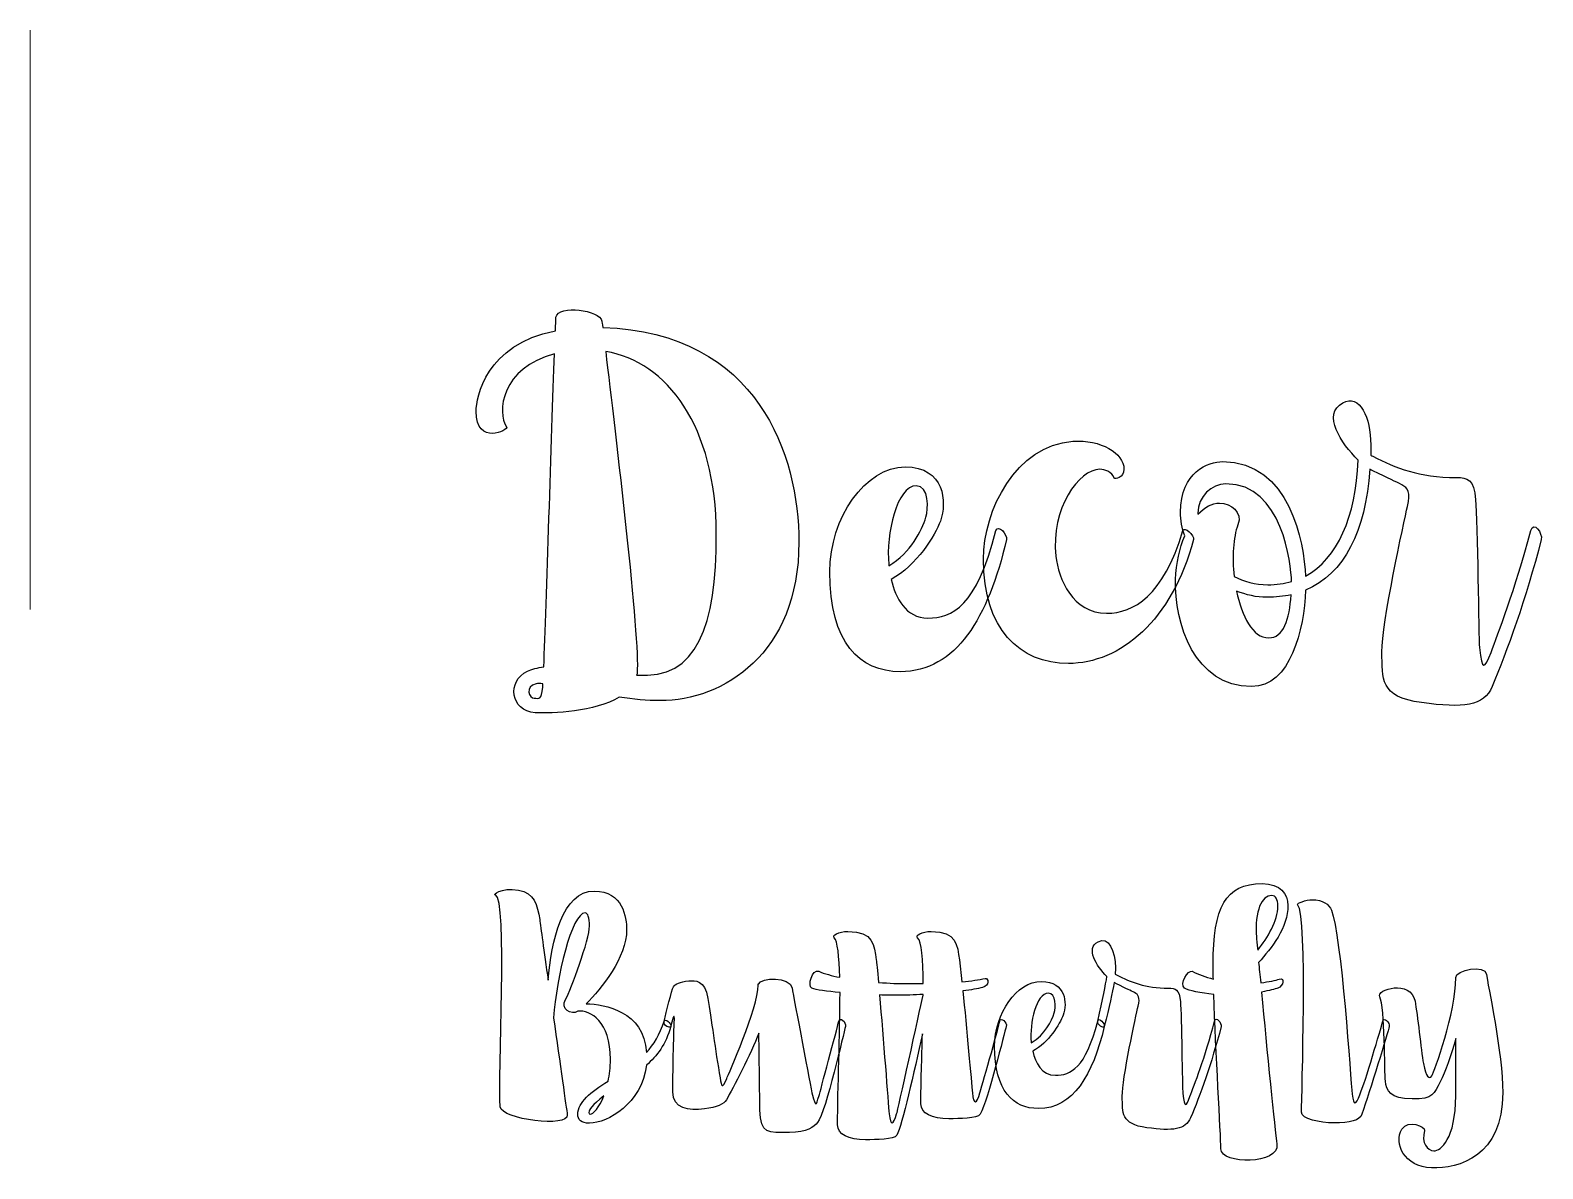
# Model space of a CAD drawing. Header units: centimetres. Extents: x -21.3 to 21.2, y -15.2 to 14.8.
# Drawn here: x -10.5 to -7.474, y 12.521 to 14.8 of the extents above; entities that cross this region are included whole.
import ezdxf

# ---------------------------------------------------------------- set-up
doc = ezdxf.new("R2010")
doc.units = ezdxf.units.CM
doc.header["$MEASUREMENT"] = 0
doc.layers.add('layer 1', color=7, linetype='Continuous')

msp = doc.modelspace()

# ---------------------------------------------------------------- linework, layer by layer
at = {"layer": 'layer 1', "color": 253, "lineweight": 20}
msp.add_open_spline([(-10.5, 14.8), (-10.5, 14.8), (-10.5, 13.6406), (-10.5, 13.6406)], degree=3, dxfattribs=at)
at = {"layer": 'layer 1', "color": 29}
for points, knots in [([(-9.35448, 14.20541), (-9.35545, 14.21217), (-9.35642, 14.21604), (-9.35642, 14.21797), (-9.35642, 14.21797), (-9.35931, 14.2402), (-9.4434, 14.25083), (-9.44823, 14.2257), (-9.44823, 14.2257), (-9.44823, 14.2199), (-9.4492, 14.21024), (-9.4492, 14.19864), (-9.4492, 14.19864), (-9.58933, 14.17061), (-9.6077, 14.06527), (-9.6077, 14.03724), (-9.6077, 14.03724), (-9.6077, 13.96765), (-9.54198, 13.99955), (-9.54681, 14.00631), (-9.54681, 14.00631), (-9.56711, 14.03434), (-9.55744, 14.12519), (-9.45113, 14.15225), (-9.45113, 14.15225), (-9.45693, 13.99278), (-9.46756, 13.64485), (-9.47239, 13.52598), (-9.47239, 13.52598), (-9.48496, 13.52404), (-9.49655, 13.52115), (-9.50525, 13.51728), (-9.50525, 13.51728), (-9.54681, 13.49795), (-9.53908, 13.43706), (-9.48979, 13.43416), (-9.48979, 13.43416), (-9.455, 13.43223), (-9.36995, 13.4361), (-9.32162, 13.46509), (-9.32162, 13.46509), (-9.29359, 13.46122), (-9.26557, 13.45832), (-9.23947, 13.45832), (-9.23947, 13.45832), (-9.11383, 13.45832), (-8.9621, 13.55207), (-8.9621, 13.77533), (-8.9621, 13.77533), (-8.9621, 13.94833), (-9.04231, 14.19477), (-9.35448, 14.20541)], [0, 0, 0, 0, 0.0714286, 0.0714286, 0.0714286, 0.0714286, 0.1428571, 0.1428571, 0.1428571, 0.1428571, 0.2142857, 0.2142857, 0.2142857, 0.2142857, 0.2857143, 0.2857143, 0.2857143, 0.2857143, 0.3571429, 0.3571429, 0.3571429, 0.3571429, 0.4285714, 0.4285714, 0.4285714, 0.4285714, 0.5, 0.5, 0.5, 0.5, 0.5714286, 0.5714286, 0.5714286, 0.5714286, 0.6428571, 0.6428571, 0.6428571, 0.6428571, 0.7142857, 0.7142857, 0.7142857, 0.7142857, 0.7857143, 0.7857143, 0.7857143, 0.7857143, 0.8571429, 0.8571429, 0.8571429, 0.8571429, 1, 1, 1, 1]), ([(-9.28683, 13.50955), (-9.28586, 13.51148), (-9.28586, 13.51245), (-9.28586, 13.51438), (-9.28586, 13.51438), (-9.2791, 13.57527), (-9.32935, 13.99665), (-9.34868, 14.15708), (-9.34868, 14.15708), (-9.22594, 14.13679), (-9.12736, 14.00728), (-9.12736, 13.79176), (-9.12736, 13.79176), (-9.12736, 13.60716), (-9.16505, 13.49988), (-9.28683, 13.50955)], [0, 0, 0, 0, 0.2, 0.2, 0.2, 0.2, 0.4, 0.4, 0.4, 0.4, 0.6, 0.6, 0.6, 0.6, 1, 1, 1, 1]), ([(-7.4979, 13.79852), (-7.52882, 13.67965), (-7.56362, 13.5917), (-7.57715, 13.55497), (-7.57715, 13.55497), (-7.58971, 13.52115), (-7.59551, 13.51631), (-7.60034, 13.56464), (-7.60034, 13.56464), (-7.60227, 13.583), (-7.60421, 13.81882), (-7.60807, 13.86038), (-7.60807, 13.86038), (-7.61194, 13.90193), (-7.62354, 13.90483), (-7.64673, 13.90483), (-7.64673, 13.90483), (-7.72212, 13.90483), (-7.76754, 13.92416), (-7.81393, 13.94736), (-7.81393, 13.94736), (-7.8149, 13.94833), (-7.81683, 13.94833), (-7.8178, 13.94929), (-7.8178, 13.94929), (-7.8178, 13.94929), (-7.8178, 13.97055), (-7.8178, 13.97055), (-7.8178, 13.97055), (-7.8178, 14.02468), (-7.84003, 14.073), (-7.87385, 14.05464), (-7.87385, 14.05464), (-7.91541, 14.03144), (-7.87772, 13.97345), (-7.84292, 13.93963), (-7.84292, 13.93963), (-7.84776, 13.82558), (-7.88448, 13.74247), (-7.94827, 13.70767), (-7.94827, 13.70767), (-7.95214, 13.77339), (-7.97823, 13.93673), (-8.1145, 13.93673), (-8.1145, 13.93673), (-8.14253, 13.93673), (-8.19859, 13.91643), (-8.19859, 13.83525), (-8.19859, 13.83525), (-8.19859, 13.81978), (-8.19569, 13.80335), (-8.18989, 13.78789), (-8.18989, 13.78789), (-8.20052, 13.76373), (-8.20728, 13.73377), (-8.20825, 13.70091), (-8.20825, 13.70091), (-8.21115, 13.61393), (-8.17056, 13.48635), (-8.05651, 13.48635), (-8.05651, 13.48635), (-7.97823, 13.48635), (-7.95117, 13.60136), (-7.94827, 13.67965), (-7.94827, 13.67965), (-7.87095, 13.71154), (-7.82843, 13.79756), (-7.81973, 13.92126), (-7.81973, 13.92126), (-7.81973, 13.92126), (-7.81393, 13.91836), (-7.81393, 13.91836), (-7.81393, 13.91836), (-7.7801, 13.90193), (-7.76851, 13.8971), (-7.75594, 13.89034), (-7.75594, 13.89034), (-7.74338, 13.88357), (-7.73758, 13.87584), (-7.74434, 13.84685), (-7.74434, 13.84685), (-7.75111, 13.81785), (-7.79653, 13.61006), (-7.79557, 13.55594), (-7.79557, 13.55594), (-7.7946, 13.50182), (-7.8004, 13.46606), (-7.71632, 13.45446), (-7.71632, 13.45446), (-7.63223, 13.44286), (-7.59164, 13.44769), (-7.57521, 13.48635), (-7.57521, 13.48635), (-7.54525, 13.5569), (-7.50756, 13.66128), (-7.47663, 13.78113), (-7.47663, 13.78113), (-7.47373, 13.79272), (-7.4921, 13.81978), (-7.4979, 13.79852)], [0, 0, 0, 0, 0.0384615, 0.0384615, 0.0384615, 0.0384615, 0.0769231, 0.0769231, 0.0769231, 0.0769231, 0.1153846, 0.1153846, 0.1153846, 0.1153846, 0.1538462, 0.1538462, 0.1538462, 0.1538462, 0.1923077, 0.1923077, 0.1923077, 0.1923077, 0.2307692, 0.2307692, 0.2307692, 0.2307692, 0.2692308, 0.2692308, 0.2692308, 0.2692308, 0.3076923, 0.3076923, 0.3076923, 0.3076923, 0.3461538, 0.3461538, 0.3461538, 0.3461538, 0.3846154, 0.3846154, 0.3846154, 0.3846154, 0.4230769, 0.4230769, 0.4230769, 0.4230769, 0.4615385, 0.4615385, 0.4615385, 0.4615385, 0.5, 0.5, 0.5, 0.5, 0.5384615, 0.5384615, 0.5384615, 0.5384615, 0.5769231, 0.5769231, 0.5769231, 0.5769231, 0.6153846, 0.6153846, 0.6153846, 0.6153846, 0.6538462, 0.6538462, 0.6538462, 0.6538462, 0.6923077, 0.6923077, 0.6923077, 0.6923077, 0.7307692, 0.7307692, 0.7307692, 0.7307692, 0.7692308, 0.7692308, 0.7692308, 0.7692308, 0.8076923, 0.8076923, 0.8076923, 0.8076923, 0.8461538, 0.8461538, 0.8461538, 0.8461538, 0.8846154, 0.8846154, 0.8846154, 0.8846154, 0.9230769, 0.9230769, 0.9230769, 0.9230769, 1, 1, 1, 1]), ([(-8.4228, 13.53274), (-8.31939, 13.53274), (-8.21501, 13.61876), (-8.17249, 13.78113), (-8.17249, 13.78113), (-8.17055, 13.78886), (-8.19085, 13.80819), (-8.19375, 13.79852), (-8.19375, 13.79852), (-8.23337, 13.66708), (-8.29233, 13.63326), (-8.34645, 13.63326), (-8.34645, 13.63326), (-8.4141, 13.63326), (-8.4431, 13.70188), (-8.44793, 13.7473), (-8.44793, 13.7473), (-8.45856, 13.84298), (-8.40154, 13.92126), (-8.35998, 13.92126), (-8.35998, 13.92126), (-8.35032, 13.92126), (-8.33582, 13.91643), (-8.33099, 13.90387), (-8.33099, 13.90387), (-8.33002, 13.9), (-8.31166, 13.90483), (-8.31166, 13.92126), (-8.31166, 13.92126), (-8.31166, 13.95412), (-8.35805, 13.98118), (-8.4141, 13.97732), (-8.4141, 13.97732), (-8.52815, 13.96959), (-8.5929, 13.83815), (-8.5929, 13.7415), (-8.5929, 13.7415), (-8.5929, 13.60136), (-8.52042, 13.53274), (-8.4228, 13.53274)], [0, 0, 0, 0, 0.0909091, 0.0909091, 0.0909091, 0.0909091, 0.1818182, 0.1818182, 0.1818182, 0.1818182, 0.2727273, 0.2727273, 0.2727273, 0.2727273, 0.3636364, 0.3636364, 0.3636364, 0.3636364, 0.4545455, 0.4545455, 0.4545455, 0.4545455, 0.5454545, 0.5454545, 0.5454545, 0.5454545, 0.6363636, 0.6363636, 0.6363636, 0.6363636, 0.7272727, 0.7272727, 0.7272727, 0.7272727, 0.8181818, 0.8181818, 0.8181818, 0.8181818, 1, 1, 1, 1]), ([(-8.56778, 13.79852), (-8.60644, 13.64582), (-8.65573, 13.62359), (-8.70405, 13.62359), (-8.70405, 13.62359), (-8.74851, 13.62359), (-8.7688, 13.66418), (-8.7775, 13.70091), (-8.7775, 13.70091), (-8.72628, 13.72894), (-8.68955, 13.78886), (-8.67892, 13.81785), (-8.67892, 13.81785), (-8.66539, 13.85554), (-8.67022, 13.9261), (-8.74947, 13.9261), (-8.74947, 13.9261), (-8.82872, 13.9261), (-8.90024, 13.82365), (-8.90024, 13.71637), (-8.90024, 13.71637), (-8.90024, 13.57333), (-8.84032, 13.51631), (-8.75914, 13.51631), (-8.75914, 13.51631), (-8.64703, 13.51631), (-8.58324, 13.62456), (-8.54652, 13.78113), (-8.54652, 13.78113), (-8.54458, 13.78982), (-8.56391, 13.81302), (-8.56778, 13.79852)], [0, 0, 0, 0, 0.1111111, 0.1111111, 0.1111111, 0.1111111, 0.2222222, 0.2222222, 0.2222222, 0.2222222, 0.3333333, 0.3333333, 0.3333333, 0.3333333, 0.4444444, 0.4444444, 0.4444444, 0.4444444, 0.5555556, 0.5555556, 0.5555556, 0.5555556, 0.6666667, 0.6666667, 0.6666667, 0.6666667, 0.7777778, 0.7777778, 0.7777778, 0.7777778, 1, 1, 1, 1]), ([(-8.16379, 13.83332), (-8.16379, 13.86714), (-8.13577, 13.89227), (-8.10774, 13.89227), (-8.10774, 13.89227), (-7.99369, 13.89227), (-7.97726, 13.7299), (-7.9763, 13.69704), (-7.9763, 13.69704), (-7.99079, 13.69221), (-8.00722, 13.69028), (-8.02365, 13.69028), (-8.02365, 13.69028), (-8.04975, 13.69028), (-8.07198, 13.69704), (-8.09131, 13.70671), (-8.09131, 13.70671), (-8.09517, 13.74537), (-8.09324, 13.78499), (-8.08358, 13.81012), (-8.08358, 13.81012), (-8.07391, 13.83525), (-8.09711, 13.85361), (-8.1203, 13.85361), (-8.1203, 13.85361), (-8.13577, 13.85361), (-8.15026, 13.84588), (-8.16379, 13.83138), (-8.16379, 13.83138), (-8.16379, 13.83138), (-8.16379, 13.83332), (-8.16379, 13.83332)], [0, 0, 0, 0, 0.1111111, 0.1111111, 0.1111111, 0.1111111, 0.2222222, 0.2222222, 0.2222222, 0.2222222, 0.3333333, 0.3333333, 0.3333333, 0.3333333, 0.4444444, 0.4444444, 0.4444444, 0.4444444, 0.5555556, 0.5555556, 0.5555556, 0.5555556, 0.6666667, 0.6666667, 0.6666667, 0.6666667, 0.7777778, 0.7777778, 0.7777778, 0.7777778, 1, 1, 1, 1]), ([(-8.72725, 13.8884), (-8.70115, 13.8884), (-8.70308, 13.84105), (-8.70792, 13.82558), (-8.70792, 13.82558), (-8.71661, 13.79852), (-8.73691, 13.75503), (-8.78233, 13.72797), (-8.78233, 13.72797), (-8.78233, 13.72797), (-8.78233, 13.73087), (-8.78233, 13.73087), (-8.78233, 13.73087), (-8.78813, 13.79176), (-8.7659, 13.8884), (-8.72725, 13.8884)], [0, 0, 0, 0, 0.2, 0.2, 0.2, 0.2, 0.4, 0.4, 0.4, 0.4, 0.6, 0.6, 0.6, 0.6, 1, 1, 1, 1]), ([(-8.02172, 13.58397), (-8.05458, 13.58397), (-8.07584, 13.62746), (-8.08648, 13.67771), (-8.08648, 13.67771), (-8.06715, 13.66998), (-8.04685, 13.66515), (-8.02559, 13.66515), (-8.02559, 13.66515), (-8.00819, 13.66515), (-7.99176, 13.66708), (-7.97726, 13.66998), (-7.97726, 13.66998), (-7.98016, 13.62069), (-7.99273, 13.58397), (-8.02172, 13.58397)], [0, 0, 0, 0, 0.2, 0.2, 0.2, 0.2, 0.4, 0.4, 0.4, 0.4, 0.6, 0.6, 0.6, 0.6, 1, 1, 1, 1]), ([(-9.47432, 13.48539), (-9.47722, 13.45832), (-9.48206, 13.46316), (-9.49172, 13.46316), (-9.49172, 13.46316), (-9.50139, 13.46316), (-9.51105, 13.48635), (-9.48786, 13.49215), (-9.48786, 13.49215), (-9.48496, 13.49312), (-9.48012, 13.49312), (-9.47432, 13.49215), (-9.47432, 13.49215), (-9.47432, 13.49215), (-9.47432, 13.48539), (-9.47432, 13.48539)], [0, 0, 0, 0, 0.2, 0.2, 0.2, 0.2, 0.4, 0.4, 0.4, 0.4, 0.6, 0.6, 0.6, 0.6, 1, 1, 1, 1]), ([(-9.23176, 12.81708), (-9.24015, 12.7901), (-9.25275, 12.76972), (-9.26713, 12.75413), (-9.26713, 12.75413), (-9.27253, 12.83807), (-9.35047, 12.85006), (-9.38765, 12.85186), (-9.38765, 12.85186), (-9.35767, 12.88124), (-9.30671, 12.94419), (-9.30671, 12.99995), (-9.30671, 12.99995), (-9.30671, 13.02393), (-9.3139, 13.07729), (-9.37146, 13.07729), (-9.37146, 13.07729), (-9.43501, 13.07729), (-9.45779, 12.97717), (-9.46379, 12.89862), (-9.46379, 12.89862), (-9.47218, 12.95678), (-9.47878, 13.00534), (-9.48058, 13.02033), (-9.48058, 13.02033), (-9.48597, 13.04971), (-9.49077, 13.07369), (-9.52315, 13.07909), (-9.52315, 13.07909), (-9.55972, 13.08509), (-9.57531, 13.0695), (-9.56871, 13.0689), (-9.56871, 13.0689), (-9.54533, 13.0665), (-9.56392, 12.70077), (-9.55972, 12.64561), (-9.55972, 12.64561), (-9.55792, 12.61983), (-9.42182, 12.60304), (-9.42542, 12.62942), (-9.42542, 12.62942), (-9.42722, 12.64261), (-9.44041, 12.73314), (-9.453, 12.82368), (-9.453, 12.82368), (-9.4464, 12.90402), (-9.41762, 13.03352), (-9.38944, 13.03352), (-9.38944, 13.03352), (-9.38465, 13.03352), (-9.38105, 13.02453), (-9.38105, 13.00714), (-9.38105, 13.00714), (-9.38105, 12.98076), (-9.41822, 12.87944), (-9.42902, 12.86025), (-9.42902, 12.86025), (-9.43981, 12.84107), (-9.41762, 12.82788), (-9.40443, 12.83687), (-9.40443, 12.83687), (-9.37925, 12.83987), (-9.33908, 12.81648), (-9.33908, 12.74034), (-9.33908, 12.74034), (-9.33908, 12.72415), (-9.34088, 12.70976), (-9.34388, 12.69657), (-9.34388, 12.69657), (-9.37805, 12.67499), (-9.40443, 12.6546), (-9.40443, 12.63062), (-9.40443, 12.63062), (-9.40443, 12.61983), (-9.39784, 12.61263), (-9.38105, 12.61263), (-9.38105, 12.61263), (-9.34508, 12.61263), (-9.27553, 12.6522), (-9.26713, 12.72895), (-9.26713, 12.72895), (-9.24615, 12.74693), (-9.22816, 12.77092), (-9.21857, 12.80629), (-9.21857, 12.80629), (-9.21677, 12.81289), (-9.22996, 12.82308), (-9.23176, 12.81708)], [0, 0, 0, 0, 0.0434783, 0.0434783, 0.0434783, 0.0434783, 0.0869565, 0.0869565, 0.0869565, 0.0869565, 0.1304348, 0.1304348, 0.1304348, 0.1304348, 0.173913, 0.173913, 0.173913, 0.173913, 0.2173913, 0.2173913, 0.2173913, 0.2173913, 0.2608696, 0.2608696, 0.2608696, 0.2608696, 0.3043478, 0.3043478, 0.3043478, 0.3043478, 0.3478261, 0.3478261, 0.3478261, 0.3478261, 0.3913043, 0.3913043, 0.3913043, 0.3913043, 0.4347826, 0.4347826, 0.4347826, 0.4347826, 0.4782609, 0.4782609, 0.4782609, 0.4782609, 0.5217391, 0.5217391, 0.5217391, 0.5217391, 0.5652174, 0.5652174, 0.5652174, 0.5652174, 0.6086957, 0.6086957, 0.6086957, 0.6086957, 0.6521739, 0.6521739, 0.6521739, 0.6521739, 0.6956522, 0.6956522, 0.6956522, 0.6956522, 0.7391304, 0.7391304, 0.7391304, 0.7391304, 0.7826087, 0.7826087, 0.7826087, 0.7826087, 0.826087, 0.826087, 0.826087, 0.826087, 0.8695652, 0.8695652, 0.8695652, 0.8695652, 0.9130435, 0.9130435, 0.9130435, 0.9130435, 1, 1, 1, 1]), ([(-8.00087, 12.90102), (-8.00746, 12.89862), (-8.02185, 12.89563), (-8.03804, 12.89383), (-8.03804, 12.89383), (-8.03984, 12.90882), (-8.04104, 12.92261), (-8.04224, 12.9346), (-8.04224, 12.9346), (-8.01705, 12.96158), (-7.98348, 13.00475), (-7.98348, 13.04851), (-7.98348, 13.04851), (-7.98348, 13.0707), (-7.99847, 13.09228), (-8.03504, 13.09228), (-8.03504, 13.09228), (-8.10879, 13.09228), (-8.13337, 13.04432), (-8.13337, 12.9304), (-8.13337, 12.9304), (-8.13337, 12.92201), (-8.13337, 12.91181), (-8.13277, 12.90102), (-8.13277, 12.90102), (-8.14836, 12.90522), (-8.16335, 12.91061), (-8.17534, 12.91661), (-8.17534, 12.91661), (-8.18253, 12.92021), (-8.20172, 12.89083), (-8.19033, 12.88303), (-8.19033, 12.88303), (-8.18253, 12.87764), (-8.15735, 12.87284), (-8.13217, 12.87044), (-8.13217, 12.87044), (-8.12857, 12.75893), (-8.11778, 12.58925), (-8.11778, 12.56167), (-8.11778, 12.56167), (-8.11778, 12.52869), (-7.99907, 12.53049), (-8.00566, 12.57066), (-8.00566, 12.57066), (-8.00986, 12.59884), (-8.02605, 12.76192), (-8.03624, 12.87524), (-8.03624, 12.87524), (-8.02125, 12.87824), (-8.00866, 12.88124), (-8.00386, 12.88303), (-8.00386, 12.88303), (-7.99247, 12.88723), (-7.98887, 12.90522), (-8.00087, 12.90102)], [0, 0, 0, 0, 0.0666667, 0.0666667, 0.0666667, 0.0666667, 0.1333333, 0.1333333, 0.1333333, 0.1333333, 0.2, 0.2, 0.2, 0.2, 0.2666667, 0.2666667, 0.2666667, 0.2666667, 0.3333333, 0.3333333, 0.3333333, 0.3333333, 0.4, 0.4, 0.4, 0.4, 0.4666667, 0.4666667, 0.4666667, 0.4666667, 0.5333333, 0.5333333, 0.5333333, 0.5333333, 0.6, 0.6, 0.6, 0.6, 0.6666667, 0.6666667, 0.6666667, 0.6666667, 0.7333333, 0.7333333, 0.7333333, 0.7333333, 0.8, 0.8, 0.8, 0.8, 0.8666667, 0.8666667, 0.8666667, 0.8666667, 1, 1, 1, 1]), ([(-8.01585, 13.0683), (-8.00806, 13.0683), (-8.00386, 13.0611), (-8.00386, 13.04731), (-8.00386, 13.04731), (-8.00386, 13.01734), (-8.02425, 12.98376), (-8.04403, 12.95918), (-8.04403, 12.95918), (-8.04523, 12.97237), (-8.04643, 12.98136), (-8.04643, 12.98436), (-8.04643, 12.98436), (-8.05063, 13.03892), (-8.03564, 13.0683), (-8.01585, 13.0683)], [0, 0, 0, 0, 0.2, 0.2, 0.2, 0.2, 0.4, 0.4, 0.4, 0.4, 0.6, 0.6, 0.6, 0.6, 1, 1, 1, 1]), ([(-7.89175, 12.61323), (-7.85937, 12.61323), (-7.83958, 12.61803), (-7.83539, 12.63062), (-7.83539, 12.63062), (-7.8204, 12.67499), (-7.78323, 12.7949), (-7.78083, 12.80629), (-7.78083, 12.80629), (-7.77903, 12.81409), (-7.79222, 12.82608), (-7.79402, 12.81708), (-7.79402, 12.81708), (-7.79762, 12.8009), (-7.82939, 12.69477), (-7.83958, 12.66959), (-7.83958, 12.66959), (-7.84798, 12.64801), (-7.85218, 12.64681), (-7.85517, 12.67079), (-7.85517, 12.67079), (-7.85757, 12.69657), (-7.87676, 12.98976), (-7.89654, 13.03892), (-7.89654, 13.03892), (-7.90134, 13.05091), (-7.91393, 13.0599), (-7.93491, 13.0599), (-7.93491, 13.0599), (-7.94811, 13.0599), (-7.96609, 13.05271), (-7.96429, 13.05031), (-7.96429, 13.05031), (-7.94331, 13.02753), (-7.9565, 12.66599), (-7.9565, 12.63482), (-7.9565, 12.63482), (-7.9565, 12.62103), (-7.91993, 12.61323), (-7.89175, 12.61323)], [0, 0, 0, 0, 0.0909091, 0.0909091, 0.0909091, 0.0909091, 0.1818182, 0.1818182, 0.1818182, 0.1818182, 0.2727273, 0.2727273, 0.2727273, 0.2727273, 0.3636364, 0.3636364, 0.3636364, 0.3636364, 0.4545455, 0.4545455, 0.4545455, 0.4545455, 0.5454545, 0.5454545, 0.5454545, 0.5454545, 0.6363636, 0.6363636, 0.6363636, 0.6363636, 0.7272727, 0.7272727, 0.7272727, 0.7272727, 0.8181818, 0.8181818, 0.8181818, 0.8181818, 1, 1, 1, 1]), ([(-8.56026, 12.81708), (-8.56325, 12.8009), (-8.59803, 12.67918), (-8.59983, 12.67319), (-8.59983, 12.67319), (-8.60642, 12.65101), (-8.61242, 12.64861), (-8.61482, 12.67319), (-8.61482, 12.67319), (-8.61662, 12.69537), (-8.62681, 12.80569), (-8.634, 12.87764), (-8.634, 12.87764), (-8.61781, 12.87944), (-8.60402, 12.88184), (-8.59443, 12.88423), (-8.59443, 12.88423), (-8.58004, 12.88783), (-8.58244, 12.90342), (-8.58904, 12.90222), (-8.58904, 12.90222), (-8.60163, 12.89982), (-8.61721, 12.89742), (-8.6358, 12.89563), (-8.6358, 12.89563), (-8.6358, 12.89563), (-8.6406, 12.93939), (-8.6406, 12.93939), (-8.6406, 12.93939), (-8.64599, 12.96877), (-8.64479, 12.99635), (-8.69756, 12.99635), (-8.69756, 12.99635), (-8.71614, 12.99635), (-8.72993, 12.98856), (-8.72454, 12.98376), (-8.72454, 12.98376), (-8.71614, 12.97657), (-8.71374, 12.94059), (-8.71314, 12.89203), (-8.71314, 12.89203), (-8.71314, 12.89203), (-8.74612, 12.89203), (-8.74612, 12.89203), (-8.74612, 12.89203), (-8.76111, 12.89203), (-8.78089, 12.89263), (-8.80308, 12.89443), (-8.80308, 12.89443), (-8.80488, 12.91841), (-8.80668, 12.9352), (-8.80728, 12.93939), (-8.80728, 12.93939), (-8.81267, 12.96877), (-8.81147, 12.99635), (-8.86423, 12.99635), (-8.86423, 12.99635), (-8.88282, 12.99635), (-8.89661, 12.98856), (-8.89121, 12.98376), (-8.89121, 12.98376), (-8.88462, 12.97777), (-8.88162, 12.94659), (-8.88042, 12.90462), (-8.88042, 12.90462), (-8.89601, 12.90762), (-8.911, 12.91181), (-8.92239, 12.91661), (-8.92239, 12.91661), (-8.93498, 12.92201), (-8.94577, 12.88663), (-8.93618, 12.88303), (-8.93618, 12.88303), (-8.92719, 12.87944), (-8.9062, 12.87644), (-8.87982, 12.87404), (-8.87982, 12.87404), (-8.87982, 12.7913), (-8.88462, 12.68038), (-8.88462, 12.60964), (-8.88462, 12.60964), (-8.88462, 12.58985), (-8.86243, 12.57966), (-8.82886, 12.57966), (-8.82886, 12.57966), (-8.80788, 12.57966), (-8.7719, 12.57966), (-8.76591, 12.58865), (-8.76591, 12.58865), (-8.75571, 12.60844), (-8.73113, 12.71696), (-8.71494, 12.7913), (-8.71494, 12.7913), (-8.71614, 12.74274), (-8.71794, 12.69297), (-8.71794, 12.6516), (-8.71794, 12.6516), (-8.71794, 12.63182), (-8.69576, 12.62163), (-8.66218, 12.62163), (-8.66218, 12.62163), (-8.6412, 12.62163), (-8.60522, 12.62163), (-8.59923, 12.63062), (-8.59923, 12.63062), (-8.58364, 12.6606), (-8.55066, 12.7943), (-8.54707, 12.80629), (-8.54707, 12.80629), (-8.54467, 12.81468), (-8.55846, 12.82608), (-8.56026, 12.81708)], [0, 0, 0, 0, 0.0344828, 0.0344828, 0.0344828, 0.0344828, 0.0689655, 0.0689655, 0.0689655, 0.0689655, 0.1034483, 0.1034483, 0.1034483, 0.1034483, 0.137931, 0.137931, 0.137931, 0.137931, 0.1724138, 0.1724138, 0.1724138, 0.1724138, 0.2068966, 0.2068966, 0.2068966, 0.2068966, 0.2413793, 0.2413793, 0.2413793, 0.2413793, 0.2758621, 0.2758621, 0.2758621, 0.2758621, 0.3103448, 0.3103448, 0.3103448, 0.3103448, 0.3448276, 0.3448276, 0.3448276, 0.3448276, 0.3793103, 0.3793103, 0.3793103, 0.3793103, 0.4137931, 0.4137931, 0.4137931, 0.4137931, 0.4482759, 0.4482759, 0.4482759, 0.4482759, 0.4827586, 0.4827586, 0.4827586, 0.4827586, 0.5172414, 0.5172414, 0.5172414, 0.5172414, 0.5517241, 0.5517241, 0.5517241, 0.5517241, 0.5862069, 0.5862069, 0.5862069, 0.5862069, 0.6206897, 0.6206897, 0.6206897, 0.6206897, 0.6551724, 0.6551724, 0.6551724, 0.6551724, 0.6896552, 0.6896552, 0.6896552, 0.6896552, 0.7241379, 0.7241379, 0.7241379, 0.7241379, 0.7586207, 0.7586207, 0.7586207, 0.7586207, 0.7931034, 0.7931034, 0.7931034, 0.7931034, 0.8275862, 0.8275862, 0.8275862, 0.8275862, 0.862069, 0.862069, 0.862069, 0.862069, 0.8965517, 0.8965517, 0.8965517, 0.8965517, 0.9310345, 0.9310345, 0.9310345, 0.9310345, 1, 1, 1, 1]), ([(-8.13037, 12.81708), (-8.14956, 12.74334), (-8.17114, 12.68878), (-8.17954, 12.66599), (-8.17954, 12.66599), (-8.18733, 12.64501), (-8.19093, 12.64201), (-8.19393, 12.67199), (-8.19393, 12.67199), (-8.19512, 12.68338), (-8.19632, 12.82967), (-8.19872, 12.85545), (-8.19872, 12.85545), (-8.20112, 12.88124), (-8.20831, 12.88303), (-8.2227, 12.88303), (-8.2227, 12.88303), (-8.26947, 12.88303), (-8.29765, 12.89503), (-8.32643, 12.90942), (-8.32643, 12.90942), (-8.32643, 12.90942), (-8.32943, 12.91121), (-8.32943, 12.91121), (-8.32943, 12.91121), (-8.32883, 12.91601), (-8.32883, 12.92021), (-8.32883, 12.9238), (-8.32883, 12.9238), (-8.32883, 12.95738), (-8.34262, 12.98736), (-8.3636, 12.97597), (-8.3636, 12.97597), (-8.38878, 12.96218), (-8.3672, 12.9274), (-8.34561, 12.90642), (-8.34561, 12.90642), (-8.34861, 12.88963), (-8.35401, 12.86145), (-8.3642, 12.81708), (-8.3642, 12.81708), (-8.366, 12.81049), (-8.35221, 12.8009), (-8.35101, 12.80629), (-8.35101, 12.80629), (-8.34082, 12.84646), (-8.33482, 12.87404), (-8.33122, 12.89443), (-8.33122, 12.89443), (-8.32943, 12.89323), (-8.32823, 12.89203), (-8.32643, 12.89143), (-8.32643, 12.89143), (-8.30544, 12.88124), (-8.29825, 12.87824), (-8.29045, 12.87404), (-8.29045, 12.87404), (-8.28266, 12.86984), (-8.27906, 12.86505), (-8.28326, 12.84706), (-8.28326, 12.84706), (-8.28746, 12.82907), (-8.31564, 12.70017), (-8.31504, 12.66659), (-8.31504, 12.66659), (-8.31444, 12.63302), (-8.31803, 12.61083), (-8.26587, 12.60364), (-8.26587, 12.60364), (-8.21371, 12.59645), (-8.18853, 12.59944), (-8.17834, 12.62343), (-8.17834, 12.62343), (-8.15975, 12.66719), (-8.13637, 12.73195), (-8.11718, 12.80629), (-8.11718, 12.80629), (-8.11598, 12.81229), (-8.12737, 12.82847), (-8.13037, 12.81708)], [0, 0, 0, 0, 0.047619, 0.047619, 0.047619, 0.047619, 0.0952381, 0.0952381, 0.0952381, 0.0952381, 0.1428571, 0.1428571, 0.1428571, 0.1428571, 0.1904762, 0.1904762, 0.1904762, 0.1904762, 0.2380952, 0.2380952, 0.2380952, 0.2380952, 0.2857143, 0.2857143, 0.2857143, 0.2857143, 0.3333333, 0.3333333, 0.3333333, 0.3333333, 0.3809524, 0.3809524, 0.3809524, 0.3809524, 0.4285714, 0.4285714, 0.4285714, 0.4285714, 0.4761905, 0.4761905, 0.4761905, 0.4761905, 0.5238095, 0.5238095, 0.5238095, 0.5238095, 0.5714286, 0.5714286, 0.5714286, 0.5714286, 0.6190476, 0.6190476, 0.6190476, 0.6190476, 0.6666667, 0.6666667, 0.6666667, 0.6666667, 0.7142857, 0.7142857, 0.7142857, 0.7142857, 0.7619048, 0.7619048, 0.7619048, 0.7619048, 0.8095238, 0.8095238, 0.8095238, 0.8095238, 0.8571429, 0.8571429, 0.8571429, 0.8571429, 0.9047619, 0.9047619, 0.9047619, 0.9047619, 1, 1, 1, 1]), ([(-7.58657, 12.91121), (-7.58897, 12.9304), (-7.64833, 12.91961), (-7.64773, 12.90402), (-7.64773, 12.90402), (-7.64773, 12.83447), (-7.6909, 12.71516), (-7.69569, 12.70736), (-7.69569, 12.70736), (-7.70049, 12.69957), (-7.70768, 12.70497), (-7.71248, 12.73195), (-7.71248, 12.73195), (-7.71728, 12.75893), (-7.72447, 12.83087), (-7.72927, 12.85665), (-7.72927, 12.85665), (-7.73766, 12.90162), (-7.80781, 12.88004), (-7.80002, 12.86565), (-7.80002, 12.86565), (-7.78922, 12.84526), (-7.79042, 12.71456), (-7.78862, 12.69657), (-7.78862, 12.69657), (-7.78683, 12.67858), (-7.77903, 12.6612), (-7.73526, 12.6612), (-7.73526, 12.6612), (-7.6915, 12.6612), (-7.6921, 12.67079), (-7.67831, 12.69657), (-7.67831, 12.69657), (-7.66931, 12.71336), (-7.65672, 12.74993), (-7.64773, 12.78231), (-7.64773, 12.78231), (-7.64773, 12.78231), (-7.64773, 12.66719), (-7.64773, 12.66719), (-7.64773, 12.66719), (-7.64773, 12.58146), (-7.67831, 12.55687), (-7.6915, 12.55747), (-7.6915, 12.55747), (-7.70469, 12.55807), (-7.71728, 12.57246), (-7.71008, 12.59824), (-7.71008, 12.59824), (-7.70828, 12.60544), (-7.74306, 12.62163), (-7.75565, 12.60064), (-7.75565, 12.60064), (-7.77244, 12.57246), (-7.75085, 12.5251), (-7.69629, 12.5233), (-7.69629, 12.5233), (-7.64173, 12.5215), (-7.5536, 12.54608), (-7.5536, 12.67379), (-7.5536, 12.67379), (-7.5536, 12.75053), (-7.58417, 12.89203), (-7.58657, 12.91121)], [0, 0, 0, 0, 0.0588235, 0.0588235, 0.0588235, 0.0588235, 0.1176471, 0.1176471, 0.1176471, 0.1176471, 0.1764706, 0.1764706, 0.1764706, 0.1764706, 0.2352941, 0.2352941, 0.2352941, 0.2352941, 0.2941176, 0.2941176, 0.2941176, 0.2941176, 0.3529412, 0.3529412, 0.3529412, 0.3529412, 0.4117647, 0.4117647, 0.4117647, 0.4117647, 0.4705882, 0.4705882, 0.4705882, 0.4705882, 0.5294118, 0.5294118, 0.5294118, 0.5294118, 0.5882353, 0.5882353, 0.5882353, 0.5882353, 0.6470588, 0.6470588, 0.6470588, 0.6470588, 0.7058824, 0.7058824, 0.7058824, 0.7058824, 0.7647059, 0.7647059, 0.7647059, 0.7647059, 0.8235294, 0.8235294, 0.8235294, 0.8235294, 0.8823529, 0.8823529, 0.8823529, 0.8823529, 1, 1, 1, 1]), ([(-8.88222, 12.81708), (-8.88581, 12.8009), (-8.91999, 12.67379), (-8.92179, 12.66779), (-8.92179, 12.66779), (-8.92838, 12.64561), (-8.92838, 12.64561), (-8.93498, 12.66899), (-8.93498, 12.66899), (-8.93798, 12.68278), (-8.97155, 12.85905), (-8.97575, 12.88363), (-8.97575, 12.88363), (-8.97995, 12.90702), (-9.0381, 12.90462), (-9.0429, 12.89083), (-9.0429, 12.89083), (-9.0435, 12.89203), (-9.0435, 12.89143), (-9.0435, 12.88903), (-9.0435, 12.88903), (-9.0435, 12.84406), (-9.10405, 12.70796), (-9.10645, 12.70197), (-9.10645, 12.70197), (-9.11664, 12.67978), (-9.11664, 12.68638), (-9.11964, 12.70317), (-9.11964, 12.70317), (-9.12924, 12.75713), (-9.13763, 12.82368), (-9.14422, 12.86205), (-9.14422, 12.86205), (-9.15082, 12.90042), (-9.16881, 12.89862), (-9.1826, 12.89742), (-9.1826, 12.89742), (-9.19998, 12.89563), (-9.20958, 12.89203), (-9.21317, 12.88543), (-9.21317, 12.88543), (-9.21617, 12.88004), (-9.22756, 12.83447), (-9.23176, 12.81708), (-9.23176, 12.81708), (-9.23416, 12.80809), (-9.21977, 12.80149), (-9.21857, 12.80629), (-9.21857, 12.80629), (-9.21677, 12.81349), (-9.20958, 12.84406), (-9.21138, 12.81289), (-9.21138, 12.81289), (-9.21317, 12.78171), (-9.21437, 12.69058), (-9.21437, 12.67559), (-9.21437, 12.67559), (-9.21437, 12.64201), (-9.1826, 12.63722), (-9.15082, 12.64141), (-9.15082, 12.64141), (-9.12684, 12.64441), (-9.11185, 12.65041), (-9.10705, 12.6594), (-9.10705, 12.6594), (-9.09446, 12.68278), (-9.05729, 12.75173), (-9.0423, 12.7931), (-9.0423, 12.7931), (-9.0411, 12.73015), (-9.0405, 12.6558), (-9.0399, 12.63901), (-9.0399, 12.63901), (-9.0387, 12.59045), (-9.02491, 12.59345), (-8.98054, 12.59405), (-8.98054, 12.59405), (-8.94637, 12.59465), (-8.93078, 12.60544), (-8.92479, 12.61383), (-8.92479, 12.61383), (-8.9074, 12.63722), (-8.87202, 12.7949), (-8.86903, 12.80629), (-8.86903, 12.80629), (-8.86663, 12.81528), (-8.88042, 12.82608), (-8.88222, 12.81708)], [0, 0, 0, 0, 0.0434783, 0.0434783, 0.0434783, 0.0434783, 0.0869565, 0.0869565, 0.0869565, 0.0869565, 0.1304348, 0.1304348, 0.1304348, 0.1304348, 0.173913, 0.173913, 0.173913, 0.173913, 0.2173913, 0.2173913, 0.2173913, 0.2173913, 0.2608696, 0.2608696, 0.2608696, 0.2608696, 0.3043478, 0.3043478, 0.3043478, 0.3043478, 0.3478261, 0.3478261, 0.3478261, 0.3478261, 0.3913043, 0.3913043, 0.3913043, 0.3913043, 0.4347826, 0.4347826, 0.4347826, 0.4347826, 0.4782609, 0.4782609, 0.4782609, 0.4782609, 0.5217391, 0.5217391, 0.5217391, 0.5217391, 0.5652174, 0.5652174, 0.5652174, 0.5652174, 0.6086957, 0.6086957, 0.6086957, 0.6086957, 0.6521739, 0.6521739, 0.6521739, 0.6521739, 0.6956522, 0.6956522, 0.6956522, 0.6956522, 0.7391304, 0.7391304, 0.7391304, 0.7391304, 0.7826087, 0.7826087, 0.7826087, 0.7826087, 0.826087, 0.826087, 0.826087, 0.826087, 0.8695652, 0.8695652, 0.8695652, 0.8695652, 0.9130435, 0.9130435, 0.9130435, 0.9130435, 1, 1, 1, 1]), ([(-8.3642, 12.81708), (-8.38819, 12.72235), (-8.41876, 12.70856), (-8.44874, 12.70856), (-8.44874, 12.70856), (-8.47632, 12.70856), (-8.48891, 12.73374), (-8.49431, 12.75653), (-8.49431, 12.75653), (-8.46253, 12.77391), (-8.43975, 12.81109), (-8.43315, 12.82907), (-8.43315, 12.82907), (-8.42476, 12.85246), (-8.42776, 12.89623), (-8.47692, 12.89623), (-8.47692, 12.89623), (-8.52609, 12.89623), (-8.57045, 12.83267), (-8.57045, 12.76612), (-8.57045, 12.76612), (-8.57045, 12.67739), (-8.53328, 12.64201), (-8.48292, 12.64201), (-8.48292, 12.64201), (-8.41337, 12.64201), (-8.3738, 12.70916), (-8.35101, 12.80629), (-8.35101, 12.80629), (-8.34981, 12.81169), (-8.36181, 12.82608), (-8.3642, 12.81708)], [0, 0, 0, 0, 0.1111111, 0.1111111, 0.1111111, 0.1111111, 0.2222222, 0.2222222, 0.2222222, 0.2222222, 0.3333333, 0.3333333, 0.3333333, 0.3333333, 0.4444444, 0.4444444, 0.4444444, 0.4444444, 0.5555556, 0.5555556, 0.5555556, 0.5555556, 0.6666667, 0.6666667, 0.6666667, 0.6666667, 0.7777778, 0.7777778, 0.7777778, 0.7777778, 1, 1, 1, 1]), ([(-8.76651, 12.63122), (-8.7731, 12.60904), (-8.7791, 12.60664), (-8.78149, 12.63122), (-8.78149, 12.63122), (-8.78329, 12.6534), (-8.79349, 12.78531), (-8.80068, 12.86924), (-8.80068, 12.86924), (-8.78809, 12.86865), (-8.7749, 12.86865), (-8.76291, 12.86865), (-8.76291, 12.86865), (-8.74912, 12.86865), (-8.73173, 12.86924), (-8.71314, 12.87044), (-8.71314, 12.87044), (-8.71314, 12.86984), (-8.71374, 12.86924), (-8.71374, 12.86865), (-8.71374, 12.86865), (-8.72094, 12.83327), (-8.76471, 12.63662), (-8.76651, 12.63122)], [0, 0, 0, 0, 0.1428571, 0.1428571, 0.1428571, 0.1428571, 0.2857143, 0.2857143, 0.2857143, 0.2857143, 0.4285714, 0.4285714, 0.4285714, 0.4285714, 0.5714286, 0.5714286, 0.5714286, 0.5714286, 0.7142857, 0.7142857, 0.7142857, 0.7142857, 1, 1, 1, 1]), ([(-8.46313, 12.87284), (-8.44694, 12.87284), (-8.44814, 12.84346), (-8.45114, 12.83387), (-8.45114, 12.83387), (-8.45654, 12.81708), (-8.46913, 12.7901), (-8.49731, 12.77332), (-8.49731, 12.77332), (-8.49731, 12.77332), (-8.49731, 12.77511), (-8.49731, 12.77511), (-8.49731, 12.77511), (-8.5009, 12.81289), (-8.48711, 12.87284), (-8.46313, 12.87284)], [0, 0, 0, 0, 0.2, 0.2, 0.2, 0.2, 0.4, 0.4, 0.4, 0.4, 0.6, 0.6, 0.6, 0.6, 1, 1, 1, 1]), ([(-9.37925, 12.63062), (-9.38165, 12.63062), (-9.38225, 12.63242), (-9.38225, 12.63422), (-9.38225, 12.63422), (-9.38225, 12.63961), (-9.37625, 12.64861), (-9.35227, 12.66719), (-9.35227, 12.66719), (-9.36187, 12.64381), (-9.37386, 12.63062), (-9.37925, 12.63062)], [0, 0, 0, 0, 0.25, 0.25, 0.25, 0.25, 0.5, 0.5, 0.5, 0.5, 1, 1, 1, 1])]:
    msp.add_open_spline(points, degree=3, knots=knots, dxfattribs=at)

doc.saveas('drawing.dxf')
